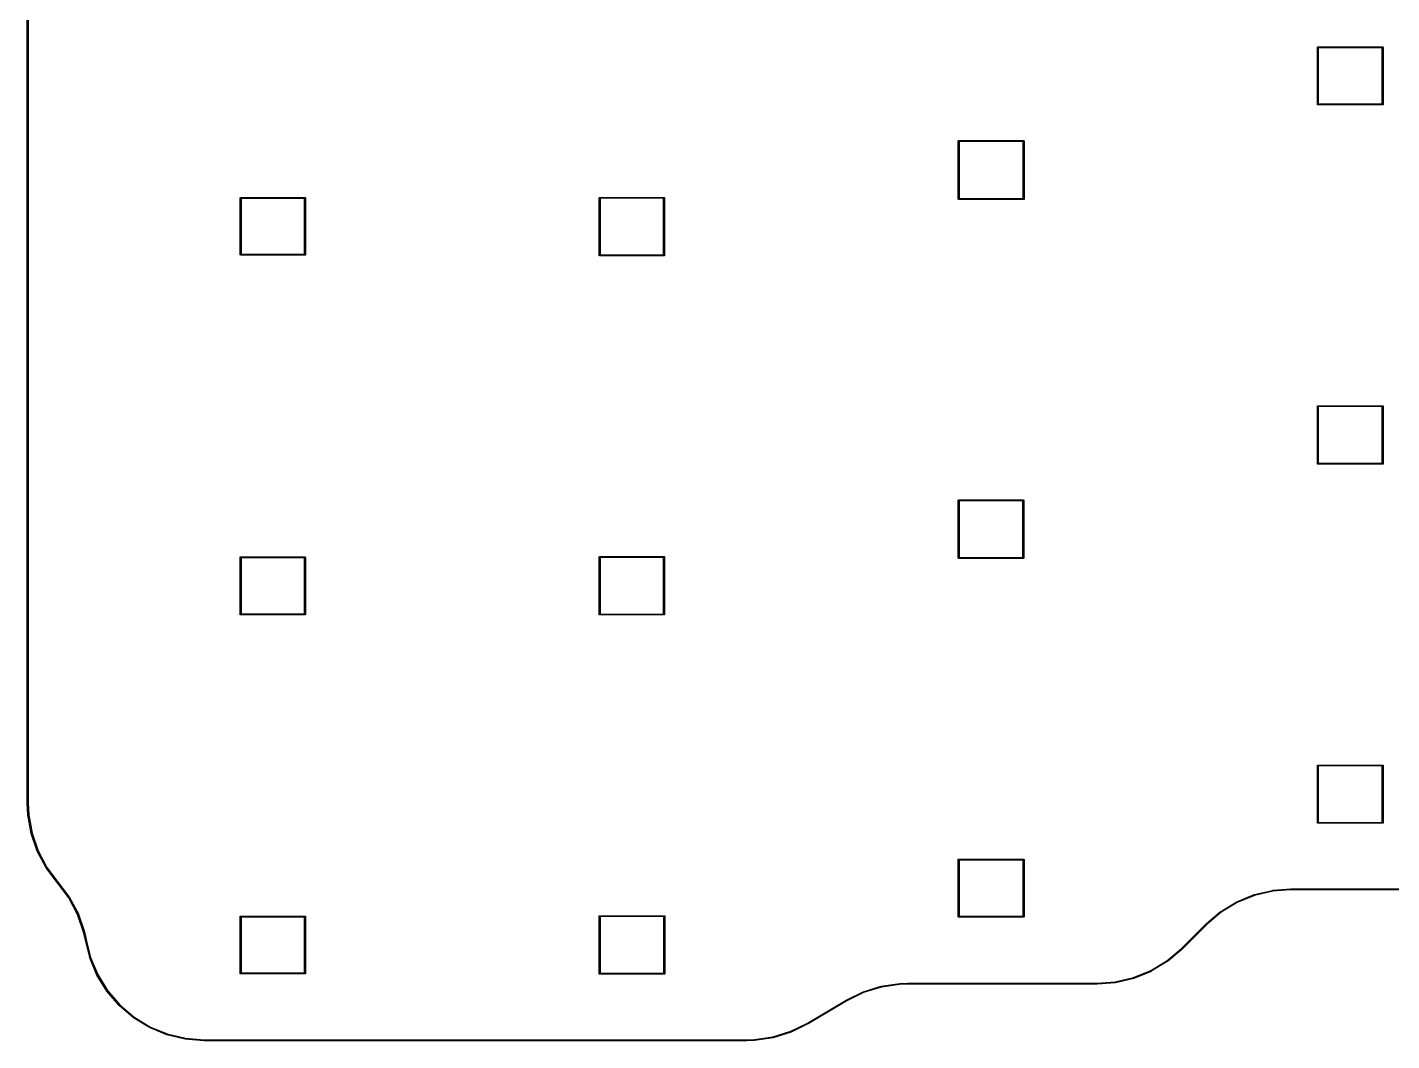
# Model space of a CAD drawing. Extents: x -13 to 127, y -89 to 18.
# Drawn here: x -13 to 59.3, y -86 to -32.3 of the extents above; entities that cross this region are included whole.
import ezdxf

# ---------------------------------------------------------------- set-up
doc = ezdxf.new("R2010")
doc.units = 0
doc.layers.add('BLACK', color=7, linetype='CONTINUOUS')

msp = doc.modelspace()

# ---------------------------------------------------------------- linework, layer by layer
at = {"layer": 'BLACK', "linetype": 'CONTINUOUS'}
for p, q in [((-13.025, -73.4313), (-13.025, 0.19743)), ((-12.975, 0.19523), (-12.975, -73.4294)), ((55.4029, -33.338), (55.4034, -33.3331)), ((55.403, -33.3392), (55.4029, -33.338)), ((55.403, -36.3568), (55.403, -33.3392)), ((55.4034, -33.3331), (55.4048, -33.3284)), ((55.4048, -33.3284), (55.4071, -33.324)), ((55.4071, -33.324), (55.4102, -33.3202)), ((55.4102, -33.3202), (55.414, -33.3171)), ((55.414, -33.3171), (55.4184, -33.3148)), ((55.4184, -33.3148), (55.4231, -33.3134)), ((55.4231, -33.3134), (55.4268, -33.313)), ((55.4268, -33.313), (55.428, -33.3129)), ((55.4268, -33.313), (55.4268, -33.313)), ((55.428, -33.3129), (55.4292, -33.313)), ((55.4292, -33.313), (58.8668, -33.313)), ((55.453, -33.363), (55.453, -36.333)), ((58.843, -33.363), (55.453, -33.363)), ((58.843, -36.333), (58.843, -33.363)), ((58.8668, -33.313), (58.868, -33.3129)), ((58.868, -33.3129), (58.8692, -33.313)), ((58.8692, -33.313), (58.8692, -33.313)), ((58.8692, -33.313), (58.8729, -33.3134)), ((58.8729, -33.3134), (58.8776, -33.3148)), ((58.8776, -33.3148), (58.882, -33.3171)), ((58.882, -33.3171), (58.8858, -33.3202)), ((58.8858, -33.3202), (58.8889, -33.324)), ((58.8889, -33.324), (58.8912, -33.3284)), ((58.8912, -33.3284), (58.8926, -33.3331)), ((58.8926, -33.3331), (58.8931, -33.338)), ((58.8931, -33.338), (58.893, -33.3392)), ((58.893, -33.3392), (58.893, -36.3568)), ((55.4029, -36.358), (55.403, -36.3568)), ((55.4034, -36.3629), (55.4029, -36.358)), ((55.4048, -36.3676), (55.4034, -36.3629)), ((55.4071, -36.372), (55.4048, -36.3676)), ((55.4102, -36.3758), (55.4071, -36.372)), ((55.414, -36.3789), (55.4102, -36.3758)), ((55.4184, -36.3812), (55.414, -36.3789)), ((55.4231, -36.3826), (55.4184, -36.3812)), ((55.428, -36.3831), (55.4231, -36.3826)), ((55.4292, -36.383), (55.428, -36.3831)), ((58.8668, -36.383), (55.4292, -36.383)), ((55.453, -36.333), (58.843, -36.333)), ((58.868, -36.3831), (58.8668, -36.383)), ((58.8729, -36.3826), (58.868, -36.3831)), ((58.8776, -36.3812), (58.8729, -36.3826)), ((58.882, -36.3789), (58.8776, -36.3812)), ((58.8858, -36.3758), (58.882, -36.3789)), ((58.8889, -36.372), (58.8858, -36.3758)), ((58.8912, -36.3676), (58.8889, -36.372)), ((58.8926, -36.3629), (58.8912, -36.3676)), ((58.893, -36.3592), (58.8926, -36.3629)), ((58.893, -36.3568), (58.8931, -36.358)), ((58.8931, -36.358), (58.893, -36.3592)), ((58.893, -36.3592), (58.893, -36.3592)), ((36.3529, -38.308), (36.3534, -38.3031)), ((36.353, -38.3092), (36.3529, -38.308)), ((36.353, -41.3768), (36.353, -38.3092)), ((36.3534, -38.3031), (36.3548, -38.2984)), ((36.3548, -38.2984), (36.3571, -38.294)), ((36.3571, -38.294), (36.3602, -38.2902)), ((36.3602, -38.2902), (36.364, -38.2871)), ((36.364, -38.2871), (36.3684, -38.2848)), ((36.3684, -38.2848), (36.3731, -38.2834)), ((36.3731, -38.2834), (36.3768, -38.283)), ((36.3768, -38.283), (36.378, -38.2829)), ((36.3768, -38.283), (36.3768, -38.283)), ((36.378, -38.2829), (36.3792, -38.283)), ((36.3792, -38.283), (39.8268, -38.283)), ((36.403, -38.333), (36.403, -41.353)), ((39.803, -38.333), (36.403, -38.333)), ((39.803, -41.353), (39.803, -38.333)), ((39.8268, -38.283), (39.828, -38.2829)), ((39.828, -38.2829), (39.8292, -38.283)), ((39.8292, -38.283), (39.8292, -38.283)), ((39.8292, -38.283), (39.8329, -38.2834)), ((39.8329, -38.2834), (39.8376, -38.2848)), ((39.8376, -38.2848), (39.842, -38.2871)), ((39.842, -38.2871), (39.8458, -38.2902)), ((39.8458, -38.2902), (39.8489, -38.294)), ((39.8489, -38.294), (39.8512, -38.2984)), ((39.8512, -38.2984), (39.8526, -38.3031)), ((39.8526, -38.3031), (39.8531, -38.308)), ((39.8531, -38.308), (39.853, -38.3092)), ((39.853, -38.3092), (39.853, -41.3768)), ((-1.72712, -41.328), (-1.72664, -41.3231)), ((-1.727, -41.3292), (-1.72712, -41.328)), ((-1.727, -44.3268), (-1.727, -41.3292)), ((-1.72664, -41.3231), (-1.72521, -41.3184)), ((-1.72521, -41.3184), (-1.72289, -41.314)), ((-1.72289, -41.314), (-1.71976, -41.3102)), ((-1.71976, -41.3102), (-1.71596, -41.3071)), ((-1.71596, -41.3071), (-1.71161, -41.3048)), ((-1.71161, -41.3048), (-1.7069, -41.3034)), ((-1.7069, -41.3034), (-1.70322, -41.303)), ((-1.70322, -41.303), (-1.702, -41.3029)), ((-1.70322, -41.303), (-1.70322, -41.303)), ((-1.702, -41.3029), (-1.70078, -41.303)), ((-1.70078, -41.303), (1.70678, -41.303)), ((-1.677, -41.353), (-1.677, -44.303)), ((1.683, -41.353), (-1.677, -41.353)), ((1.683, -44.303), (1.683, -41.353)), ((1.70678, -41.303), (1.708, -41.3029)), ((1.708, -41.3029), (1.70922, -41.303)), ((1.70922, -41.303), (1.70922, -41.303)), ((1.70922, -41.303), (1.7129, -41.3034)), ((1.7129, -41.3034), (1.71761, -41.3048)), ((1.71761, -41.3048), (1.72196, -41.3071)), ((1.72196, -41.3071), (1.72576, -41.3102)), ((1.72576, -41.3102), (1.72889, -41.314)), ((1.72889, -41.314), (1.73121, -41.3184)), ((1.73121, -41.3184), (1.73264, -41.3231)), ((1.73264, -41.3231), (1.73312, -41.328)), ((1.73312, -41.328), (1.733, -41.3292)), ((1.733, -41.3292), (1.733, -44.3268)), ((17.3129, -41.318), (17.3134, -41.3131)), ((17.313, -41.3192), (17.3129, -41.318)), ((17.313, -44.3668), (17.313, -41.3192)), ((17.3134, -41.3131), (17.3148, -41.3084)), ((17.3148, -41.3084), (17.3171, -41.304)), ((17.3171, -41.304), (17.3202, -41.3002)), ((17.3202, -41.3002), (17.324, -41.2971)), ((17.324, -41.2971), (17.3284, -41.2948)), ((17.3284, -41.2948), (17.3331, -41.2934)), ((17.3331, -41.2934), (17.3368, -41.293)), ((17.3368, -41.293), (17.338, -41.2929)), ((17.3368, -41.293), (17.3368, -41.293)), ((17.338, -41.2929), (17.3392, -41.293)), ((17.3392, -41.293), (20.7468, -41.293)), ((17.363, -41.343), (17.363, -44.343)), ((20.723, -41.343), (17.363, -41.343)), ((20.723, -44.343), (20.723, -41.343)), ((20.7468, -41.293), (20.748, -41.2929)), ((20.748, -41.2929), (20.7492, -41.293)), ((20.7492, -41.293), (20.7492, -41.293)), ((20.7492, -41.293), (20.7529, -41.2934)), ((20.7529, -41.2934), (20.7576, -41.2948)), ((20.7576, -41.2948), (20.762, -41.2971)), ((20.762, -41.2971), (20.7658, -41.3002)), ((20.7658, -41.3002), (20.7689, -41.304)), ((20.7689, -41.304), (20.7712, -41.3084)), ((20.7712, -41.3084), (20.7726, -41.3131)), ((20.7726, -41.3131), (20.7731, -41.318)), ((20.7731, -41.318), (20.773, -41.3192)), ((20.773, -41.3192), (20.773, -44.3668)), ((36.3529, -41.378), (36.353, -41.3768)), ((36.3534, -41.3829), (36.3529, -41.378)), ((36.3548, -41.3876), (36.3534, -41.3829)), ((36.3571, -41.392), (36.3548, -41.3876)), ((36.3602, -41.3958), (36.3571, -41.392)), ((36.364, -41.3989), (36.3602, -41.3958)), ((36.3684, -41.4012), (36.364, -41.3989)), ((36.3731, -41.4026), (36.3684, -41.4012)), ((36.378, -41.4031), (36.3731, -41.4026)), ((36.3792, -41.403), (36.378, -41.4031)), ((39.8268, -41.403), (36.3792, -41.403)), ((36.403, -41.353), (39.803, -41.353)), ((39.828, -41.4031), (39.8268, -41.403)), ((39.8329, -41.4026), (39.828, -41.4031)), ((39.8376, -41.4012), (39.8329, -41.4026)), ((39.842, -41.3989), (39.8376, -41.4012)), ((39.8458, -41.3958), (39.842, -41.3989)), ((39.8489, -41.392), (39.8458, -41.3958)), ((39.8512, -41.3876), (39.8489, -41.392)), ((39.8526, -41.3829), (39.8512, -41.3876)), ((39.853, -41.3792), (39.8526, -41.3829)), ((39.853, -41.3768), (39.8531, -41.378)), ((39.8531, -41.378), (39.853, -41.3792)), ((39.853, -41.3792), (39.853, -41.3792)), ((-1.72712, -44.328), (-1.727, -44.3268)), ((-1.72664, -44.3329), (-1.72712, -44.328)), ((-1.72521, -44.3376), (-1.72664, -44.3329)), ((-1.72289, -44.342), (-1.72521, -44.3376)), ((-1.72203, -44.343), (-1.72289, -44.342)), ((-1.71976, -44.3458), (-1.72203, -44.343)), ((-1.71596, -44.3489), (-1.71976, -44.3458)), ((-1.71161, -44.3512), (-1.71596, -44.3489)), ((-1.7069, -44.3526), (-1.71161, -44.3512)), ((-1.702, -44.3531), (-1.7069, -44.3526)), ((-1.70078, -44.353), (-1.702, -44.3531)), ((1.70678, -44.353), (-1.70078, -44.353)), ((-1.677, -44.303), (1.683, -44.303)), ((1.708, -44.3531), (1.70678, -44.353)), ((1.7129, -44.3526), (1.708, -44.3531)), ((1.71761, -44.3512), (1.7129, -44.3526)), ((1.72196, -44.3489), (1.71761, -44.3512)), ((1.72576, -44.3458), (1.72196, -44.3489)), ((1.72889, -44.342), (1.72576, -44.3458)), ((1.73121, -44.3376), (1.72889, -44.342)), ((1.73264, -44.3329), (1.73121, -44.3376)), ((1.733, -44.3292), (1.73264, -44.3329)), ((1.733, -44.3268), (1.73312, -44.328)), ((1.73312, -44.328), (1.733, -44.3292)), ((1.733, -44.3292), (1.733, -44.3292)), ((17.3129, -44.368), (17.313, -44.3668)), ((17.3134, -44.3729), (17.3129, -44.368)), ((17.3148, -44.3776), (17.3134, -44.3729)), ((17.3171, -44.382), (17.3148, -44.3776)), ((17.3202, -44.3858), (17.3171, -44.382)), ((17.324, -44.3889), (17.3202, -44.3858)), ((17.3284, -44.3912), (17.324, -44.3889)), ((17.3331, -44.3926), (17.3284, -44.3912)), ((17.338, -44.3931), (17.3331, -44.3926)), ((17.3392, -44.393), (17.338, -44.3931)), ((20.7468, -44.393), (17.3392, -44.393)), ((17.363, -44.343), (20.723, -44.343)), ((20.748, -44.3931), (20.7468, -44.393)), ((20.7529, -44.3926), (20.748, -44.3931)), ((20.7576, -44.3912), (20.7529, -44.3926)), ((20.762, -44.3889), (20.7576, -44.3912)), ((20.7658, -44.3858), (20.762, -44.3889)), ((20.7689, -44.382), (20.7658, -44.3858)), ((20.7712, -44.3776), (20.7689, -44.382)), ((20.7726, -44.3729), (20.7712, -44.3776)), ((20.773, -44.3692), (20.7726, -44.3729)), ((20.773, -44.3668), (20.7731, -44.368)), ((20.7731, -44.368), (20.773, -44.3692)), ((20.773, -44.3692), (20.773, -44.3692)), ((55.4029, -52.368), (55.4034, -52.3631)), ((55.403, -52.3692), (55.4029, -52.368)), ((55.403, -55.4168), (55.403, -52.3692)), ((55.4034, -52.3631), (55.4048, -52.3584)), ((55.4048, -52.3584), (55.4071, -52.354)), ((55.4071, -52.354), (55.4102, -52.3502)), ((55.4102, -52.3502), (55.414, -52.3471)), ((55.414, -52.3471), (55.4184, -52.3448)), ((55.4184, -52.3448), (55.4231, -52.3434)), ((55.4231, -52.3434), (55.4268, -52.343)), ((55.4268, -52.343), (55.428, -52.3429)), ((55.4268, -52.343), (55.4268, -52.343)), ((55.428, -52.3429), (55.4292, -52.343)), ((55.4292, -52.343), (58.8668, -52.343)), ((55.453, -52.393), (55.453, -55.393)), ((58.843, -52.393), (55.453, -52.393)), ((58.843, -55.393), (58.843, -52.393)), ((58.8668, -52.343), (58.868, -52.3429)), ((58.868, -52.3429), (58.8692, -52.343)), ((58.8692, -52.343), (58.8692, -52.343)), ((58.8692, -52.343), (58.8729, -52.3434)), ((58.8729, -52.3434), (58.8776, -52.3448)), ((58.8776, -52.3448), (58.882, -52.3471)), ((58.882, -52.3471), (58.8858, -52.3502)), ((58.8858, -52.3502), (58.8889, -52.354)), ((58.8889, -52.354), (58.8912, -52.3584)), ((58.8912, -52.3584), (58.8926, -52.3631)), ((58.8926, -52.3631), (58.8931, -52.368)), ((58.8931, -52.368), (58.893, -52.3692)), ((58.893, -52.3692), (58.893, -55.4168)), ((55.4029, -55.418), (55.403, -55.4168)), ((55.4034, -55.4229), (55.4029, -55.418)), ((55.4048, -55.4276), (55.4034, -55.4229)), ((55.4071, -55.432), (55.4048, -55.4276)), ((55.4102, -55.4358), (55.4071, -55.432)), ((55.414, -55.4389), (55.4102, -55.4358)), ((55.4184, -55.4412), (55.414, -55.4389)), ((55.4231, -55.4426), (55.4184, -55.4412)), ((55.428, -55.4431), (55.4231, -55.4426)), ((55.4292, -55.443), (55.428, -55.4431)), ((58.8668, -55.443), (55.4292, -55.443)), ((55.453, -55.393), (58.843, -55.393)), ((58.868, -55.4431), (58.8668, -55.443)), ((58.8729, -55.4426), (58.868, -55.4431)), ((58.8776, -55.4412), (58.8729, -55.4426)), ((58.882, -55.4389), (58.8776, -55.4412)), ((58.8858, -55.4358), (58.882, -55.4389)), ((58.8889, -55.432), (58.8858, -55.4358)), ((58.8912, -55.4276), (58.8889, -55.432)), ((58.8926, -55.4229), (58.8912, -55.4276)), ((58.893, -55.4192), (58.8926, -55.4229)), ((58.893, -55.4168), (58.8931, -55.418)), ((58.8931, -55.418), (58.893, -55.4192)), ((58.893, -55.4192), (58.893, -55.4192)), ((36.3529, -57.368), (36.3534, -57.3631)), ((36.353, -57.3692), (36.3529, -57.368)), ((36.353, -60.4168), (36.353, -57.3692)), ((36.3534, -57.3631), (36.3548, -57.3584)), ((36.3548, -57.3584), (36.3571, -57.354)), ((36.3571, -57.354), (36.3602, -57.3502)), ((36.3602, -57.3502), (36.364, -57.3471)), ((36.364, -57.3471), (36.3684, -57.3448)), ((36.3684, -57.3448), (36.3731, -57.3434)), ((36.3731, -57.3434), (36.3768, -57.343)), ((36.3768, -57.343), (36.378, -57.3429)), ((36.3768, -57.343), (36.3768, -57.343)), ((36.378, -57.3429), (36.3792, -57.343)), ((36.3792, -57.343), (39.8068, -57.343)), ((36.403, -57.393), (36.403, -60.393)), ((39.783, -57.393), (36.403, -57.393)), ((39.783, -60.393), (39.783, -57.393)), ((39.8068, -57.343), (39.808, -57.3429)), ((39.808, -57.3429), (39.8092, -57.343)), ((39.8092, -57.343), (39.8092, -57.343)), ((39.8092, -57.343), (39.8129, -57.3434)), ((39.8129, -57.3434), (39.8176, -57.3448)), ((39.8176, -57.3448), (39.822, -57.3471)), ((39.822, -57.3471), (39.8258, -57.3502)), ((39.8258, -57.3502), (39.8289, -57.354)), ((39.8289, -57.354), (39.8312, -57.3584)), ((39.8312, -57.3584), (39.8326, -57.3631)), ((39.8326, -57.3631), (39.8331, -57.368)), ((39.8331, -57.368), (39.833, -57.3692)), ((39.833, -57.3692), (39.833, -60.4168)), ((-1.73712, -60.388), (-1.73664, -60.3831)), ((-1.737, -60.3892), (-1.73712, -60.388)), ((-1.737, -63.4068), (-1.737, -60.3892)), ((-1.73664, -60.3831), (-1.73521, -60.3784)), ((-1.73521, -60.3784), (-1.73289, -60.374)), ((-1.73289, -60.374), (-1.72976, -60.3702)), ((-1.72976, -60.3702), (-1.72596, -60.3671)), ((-1.72596, -60.3671), (-1.72161, -60.3648)), ((-1.72161, -60.3648), (-1.7169, -60.3634)), ((-1.7169, -60.3634), (-1.71322, -60.363)), ((-1.71322, -60.363), (-1.712, -60.3629)), ((-1.71322, -60.363), (-1.71322, -60.363)), ((-1.712, -60.3629), (-1.71078, -60.363)), ((-1.71078, -60.363), (1.69678, -60.363)), ((-1.687, -60.413), (-1.687, -63.383)), ((1.673, -60.413), (-1.687, -60.413)), ((1.673, -63.383), (1.673, -60.413)), ((1.69678, -60.363), (1.698, -60.3629)), ((1.698, -60.3629), (1.69922, -60.363)), ((1.69922, -60.363), (1.69922, -60.363)), ((1.69922, -60.363), (1.7029, -60.3634)), ((1.7029, -60.3634), (1.70761, -60.3648)), ((1.70761, -60.3648), (1.71196, -60.3671)), ((1.71196, -60.3671), (1.71576, -60.3702)), ((1.71576, -60.3702), (1.71889, -60.374)), ((1.71889, -60.374), (1.72121, -60.3784)), ((1.72121, -60.3784), (1.72264, -60.3831)), ((1.72264, -60.3831), (1.72312, -60.388)), ((1.72312, -60.388), (1.723, -60.3892)), ((1.723, -60.3892), (1.723, -63.4068)), ((17.3129, -60.368), (17.3134, -60.3631)), ((17.313, -60.3692), (17.3129, -60.368)), ((17.313, -63.4168), (17.313, -60.3692)), ((17.3134, -60.3631), (17.3148, -60.3584)), ((17.3148, -60.3584), (17.3171, -60.354)), ((17.3171, -60.354), (17.3202, -60.3502)), ((17.3202, -60.3502), (17.324, -60.3471)), ((17.324, -60.3471), (17.3284, -60.3448)), ((17.3284, -60.3448), (17.3331, -60.3434)), ((17.3331, -60.3434), (17.3368, -60.343)), ((17.3368, -60.343), (17.338, -60.3429)), ((17.3368, -60.343), (17.3368, -60.343)), ((17.338, -60.3429), (17.3392, -60.343)), ((17.3392, -60.343), (20.7468, -60.343)), ((17.363, -60.393), (17.363, -63.393)), ((20.723, -60.393), (17.363, -60.393)), ((20.723, -63.393), (20.723, -60.393)), ((20.7468, -60.343), (20.748, -60.3429)), ((20.748, -60.3429), (20.7492, -60.343)), ((20.7492, -60.343), (20.7492, -60.343)), ((20.7492, -60.343), (20.7529, -60.3434)), ((20.7529, -60.3434), (20.7576, -60.3448)), ((20.7576, -60.3448), (20.762, -60.3471)), ((20.762, -60.3471), (20.7658, -60.3502)), ((20.7658, -60.3502), (20.7689, -60.354)), ((20.7689, -60.354), (20.7712, -60.3584)), ((20.7712, -60.3584), (20.7726, -60.3631)), ((20.7726, -60.3631), (20.7731, -60.368)), ((20.7731, -60.368), (20.773, -60.3692)), ((20.773, -60.3692), (20.773, -63.4168)), ((36.3529, -60.418), (36.353, -60.4168)), ((36.3534, -60.4229), (36.3529, -60.418)), ((36.3548, -60.4276), (36.3534, -60.4229)), ((36.3571, -60.432), (36.3548, -60.4276)), ((36.3602, -60.4358), (36.3571, -60.432)), ((36.364, -60.4389), (36.3602, -60.4358)), ((36.3684, -60.4412), (36.364, -60.4389)), ((36.3731, -60.4426), (36.3684, -60.4412)), ((36.378, -60.4431), (36.3731, -60.4426)), ((36.3792, -60.443), (36.378, -60.4431)), ((39.8068, -60.443), (36.3792, -60.443)), ((36.403, -60.393), (39.783, -60.393)), ((39.808, -60.4431), (39.8068, -60.443)), ((39.8129, -60.4426), (39.808, -60.4431)), ((39.8176, -60.4412), (39.8129, -60.4426)), ((39.822, -60.4389), (39.8176, -60.4412)), ((39.8258, -60.4358), (39.822, -60.4389)), ((39.8289, -60.432), (39.8258, -60.4358)), ((39.8312, -60.4276), (39.8289, -60.432)), ((39.8326, -60.4229), (39.8312, -60.4276)), ((39.833, -60.4192), (39.8326, -60.4229)), ((39.833, -60.4168), (39.8331, -60.418)), ((39.8331, -60.418), (39.833, -60.4192)), ((39.833, -60.4192), (39.833, -60.4192)), ((-1.73712, -63.408), (-1.737, -63.4068)), ((-1.73664, -63.4129), (-1.73712, -63.408)), ((-1.73521, -63.4176), (-1.73664, -63.4129)), ((-1.73289, -63.422), (-1.73521, -63.4176)), ((-1.72976, -63.4258), (-1.73289, -63.422)), ((-1.72596, -63.4289), (-1.72976, -63.4258)), ((-1.72161, -63.4312), (-1.72596, -63.4289)), ((-1.7169, -63.4326), (-1.72161, -63.4312)), ((-1.712, -63.4331), (-1.7169, -63.4326)), ((-1.71078, -63.433), (-1.712, -63.4331)), ((1.69678, -63.433), (-1.71078, -63.433)), ((-1.687, -63.383), (1.673, -63.383)), ((1.698, -63.4331), (1.69678, -63.433)), ((1.7029, -63.4326), (1.698, -63.4331)), ((1.70761, -63.4312), (1.7029, -63.4326)), ((1.71196, -63.4289), (1.70761, -63.4312)), ((1.71576, -63.4258), (1.71196, -63.4289)), ((1.71889, -63.422), (1.71576, -63.4258)), ((1.72121, -63.4176), (1.71889, -63.422)), ((1.72264, -63.4129), (1.72121, -63.4176)), ((1.723, -63.4092), (1.72264, -63.4129)), ((1.723, -63.4068), (1.72312, -63.408)), ((1.72312, -63.408), (1.723, -63.4092)), ((1.723, -63.4092), (1.723, -63.4092)), ((17.3129, -63.418), (17.313, -63.4168)), ((17.3134, -63.4229), (17.3129, -63.418)), ((17.3148, -63.4276), (17.3134, -63.4229)), ((17.3171, -63.432), (17.3148, -63.4276)), ((17.3189, -63.4342), (17.3171, -63.432)), ((17.3202, -63.4358), (17.3189, -63.4342)), ((17.324, -63.4389), (17.3202, -63.4358)), ((17.3284, -63.4412), (17.324, -63.4389)), ((17.3331, -63.4426), (17.3284, -63.4412)), ((17.338, -63.4431), (17.3331, -63.4426)), ((17.3392, -63.443), (17.338, -63.4431)), ((20.7468, -63.443), (17.3392, -63.443)), ((17.363, -63.393), (20.723, -63.393)), ((20.748, -63.4431), (20.7468, -63.443)), ((20.7529, -63.4426), (20.748, -63.4431)), ((20.7576, -63.4412), (20.7529, -63.4426)), ((20.762, -63.4389), (20.7576, -63.4412)), ((20.7658, -63.4358), (20.762, -63.4389)), ((20.7689, -63.432), (20.7658, -63.4358)), ((20.7712, -63.4276), (20.7689, -63.432)), ((20.7726, -63.4229), (20.7712, -63.4276)), ((20.773, -63.4192), (20.7726, -63.4229)), ((20.773, -63.4168), (20.7731, -63.418)), ((20.7731, -63.418), (20.773, -63.4192)), ((20.773, -63.4192), (20.773, -63.4192)), ((55.4029, -71.428), (55.4034, -71.4231)), ((55.403, -71.4292), (55.4029, -71.428)), ((55.403, -74.4668), (55.403, -71.4292)), ((55.4034, -71.4231), (55.4048, -71.4184)), ((55.4048, -71.4184), (55.4071, -71.414)), ((55.4071, -71.414), (55.4102, -71.4102)), ((55.4102, -71.4102), (55.414, -71.4071)), ((55.414, -71.4071), (55.4184, -71.4048)), ((55.4184, -71.4048), (55.4231, -71.4034)), ((55.4231, -71.4034), (55.4268, -71.403)), ((55.4268, -71.403), (55.428, -71.4029)), ((55.4268, -71.403), (55.4268, -71.403)), ((55.428, -71.4029), (55.4292, -71.403)), ((55.4292, -71.403), (58.8668, -71.403)), ((55.453, -71.453), (55.453, -74.443)), ((58.843, -71.453), (55.453, -71.453)), ((58.843, -74.443), (58.843, -71.453)), ((58.8668, -71.403), (58.868, -71.4029)), ((58.868, -71.4029), (58.8692, -71.403)), ((58.8692, -71.403), (58.8692, -71.403)), ((58.8692, -71.403), (58.8729, -71.4034)), ((58.8729, -71.4034), (58.8776, -71.4048)), ((58.8776, -71.4048), (58.882, -71.4071)), ((58.882, -71.4071), (58.8858, -71.4102)), ((58.8858, -71.4102), (58.8889, -71.414)), ((58.8889, -71.414), (58.8912, -71.4184)), ((58.8912, -71.4184), (58.8926, -71.4231)), ((58.8926, -71.4231), (58.8931, -71.428)), ((58.8931, -71.428), (58.893, -71.4292)), ((58.893, -71.4292), (58.893, -74.4668)), ((-13.0249, -73.4318), (-13.025, -73.4313)), ((-12.9955, -74.0426), (-13.0249, -73.4318)), ((-12.975, -73.4294), (-12.9456, -74.0386)), ((-12.9953, -74.0442), (-12.9955, -74.0426)), ((-12.9951, -74.0458), (-12.9953, -74.0442)), ((-12.8217, -75.027), (-12.9951, -74.0458)), ((-12.9456, -74.0386), (-12.7728, -75.0163)), ((55.4029, -74.468), (55.403, -74.4668)), ((55.4034, -74.4729), (55.4029, -74.468)), ((55.4048, -74.4776), (55.4034, -74.4729)), ((55.4071, -74.482), (55.4048, -74.4776)), ((55.4102, -74.4858), (55.4071, -74.482)), ((55.414, -74.4889), (55.4102, -74.4858)), ((55.4184, -74.4912), (55.414, -74.4889)), ((55.4231, -74.4926), (55.4184, -74.4912)), ((55.428, -74.4931), (55.4231, -74.4926)), ((55.4292, -74.493), (55.428, -74.4931)), ((58.8668, -74.493), (55.4292, -74.493)), ((55.453, -74.443), (58.843, -74.443)), ((58.868, -74.4931), (58.8668, -74.493)), ((58.8729, -74.4926), (58.868, -74.4931)), ((58.8776, -74.4912), (58.8729, -74.4926)), ((58.882, -74.4889), (58.8776, -74.4912)), ((58.8858, -74.4858), (58.882, -74.4889)), ((58.8889, -74.482), (58.8858, -74.4858)), ((58.8912, -74.4776), (58.8889, -74.482)), ((58.8926, -74.4729), (58.8912, -74.4776)), ((58.893, -74.4692), (58.8926, -74.4729)), ((58.893, -74.4668), (58.8931, -74.468)), ((58.8931, -74.468), (58.893, -74.4692)), ((58.893, -74.4692), (58.893, -74.4692)), ((-12.8207, -75.0308), (-12.8217, -75.027)), ((-12.4959, -75.9728), (-12.8207, -75.0308)), ((-12.7728, -75.0163), (-12.4492, -75.9546)), ((-12.4943, -75.9764), (-12.4959, -75.9728)), ((-12.0261, -76.856), (-12.4943, -75.9764)), ((-12.4492, -75.9546), (-11.9829, -76.8307)), ((36.3529, -76.418), (36.3534, -76.4131)), ((36.353, -76.4192), (36.3529, -76.418)), ((36.353, -79.4468), (36.353, -76.4192)), ((36.3534, -76.4131), (36.3548, -76.4084)), ((36.3548, -76.4084), (36.3571, -76.404)), ((36.3571, -76.404), (36.3602, -76.4002)), ((36.3602, -76.4002), (36.364, -76.3971)), ((36.364, -76.3971), (36.3684, -76.3948)), ((36.3684, -76.3948), (36.3731, -76.3934)), ((36.3731, -76.3934), (36.3768, -76.393)), ((36.3768, -76.393), (36.378, -76.3929)), ((36.3768, -76.393), (36.3768, -76.393)), ((36.378, -76.3929), (36.3792, -76.393)), ((36.3792, -76.393), (39.8168, -76.393)), ((36.403, -76.443), (36.403, -79.423)), ((39.793, -76.443), (36.403, -76.443)), ((39.793, -79.423), (39.793, -76.443)), ((39.8168, -76.393), (39.818, -76.3929)), ((39.818, -76.3929), (39.8192, -76.393)), ((39.8192, -76.393), (39.8192, -76.393)), ((39.8192, -76.393), (39.8229, -76.3934)), ((39.8229, -76.3934), (39.8276, -76.3948)), ((39.8276, -76.3948), (39.832, -76.3971)), ((39.832, -76.3971), (39.8358, -76.4002)), ((39.8358, -76.4002), (39.8389, -76.404)), ((39.8389, -76.404), (39.8412, -76.4084)), ((39.8412, -76.4084), (39.8426, -76.4131)), ((39.8426, -76.4131), (39.8431, -76.418)), ((39.8431, -76.418), (39.843, -76.4192)), ((39.843, -76.4192), (39.843, -79.4468)), ((-12.024, -76.8593), (-12.0261, -76.856)), ((-11.424, -77.6548), (-12.024, -76.8593)), ((-11.9829, -76.8307), (-11.3841, -77.6247)), ((-10.8252, -78.4488), (-11.424, -77.6548)), ((-11.424, -77.6548), (-11.424, -77.6548)), ((-11.3841, -77.6247), (-11.3841, -77.6247)), ((-11.3841, -77.6247), (-10.7841, -78.4202)), ((52.0578, -78.2768), (53.0278, -78.049)), ((53.0374, -78.0981), (52.0711, -78.325)), ((53.0278, -78.049), (53.0297, -78.0487)), ((53.0297, -78.0487), (53.0316, -78.0484)), ((53.0316, -78.0484), (53.9936, -77.9751)), ((53.9966, -78.025), (53.0374, -78.0981)), ((53.9936, -77.9751), (53.9945, -77.975)), ((53.9945, -77.975), (59.7998, -77.975)), ((59.7976, -78.025), (53.9966, -78.025)), ((-10.3589, -79.3249), (-10.8252, -78.4488)), ((-10.7841, -78.4202), (-10.782, -78.4235)), ((-10.782, -78.4235), (-10.3138, -79.3031)), ((50.2759, -79.1729), (51.1281, -78.6565)), ((51.1523, -78.7002), (50.3035, -79.2146)), ((51.1281, -78.6565), (51.1316, -78.6547)), ((51.1316, -78.6547), (52.054, -78.278)), ((52.0711, -78.325), (51.1523, -78.7002)), ((52.054, -78.278), (52.0578, -78.2768)), ((-10.0352, -80.2636), (-10.3589, -79.3249)), ((-10.3138, -79.3031), (-10.3138, -79.3031)), ((-10.3138, -79.3031), (-10.3122, -79.3067)), ((-10.3122, -79.3067), (-9.98741, -80.2487)), ((-1.73712, -79.438), (-1.73664, -79.4331)), ((-1.737, -79.4392), (-1.73712, -79.438)), ((-1.737, -82.4568), (-1.737, -79.4392)), ((-1.73664, -79.4331), (-1.73521, -79.4284)), ((-1.73521, -79.4284), (-1.73289, -79.424)), ((-1.73289, -79.424), (-1.72976, -79.4202)), ((-1.72976, -79.4202), (-1.72596, -79.4171)), ((-1.72596, -79.4171), (-1.72161, -79.4148)), ((-1.72161, -79.4148), (-1.7169, -79.4134)), ((-1.7169, -79.4134), (-1.71322, -79.413)), ((-1.71322, -79.413), (-1.712, -79.4129)), ((-1.71322, -79.413), (-1.71322, -79.413)), ((-1.712, -79.4129), (-1.71078, -79.413)), ((-1.71078, -79.413), (1.70678, -79.413)), ((-1.687, -79.463), (-1.687, -82.433)), ((1.683, -79.463), (-1.687, -79.463)), ((1.683, -82.433), (1.683, -79.463)), ((1.70678, -79.413), (1.708, -79.4129)), ((1.708, -79.4129), (1.70922, -79.413)), ((1.70922, -79.413), (1.70922, -79.413)), ((1.70922, -79.413), (1.7129, -79.4134)), ((1.7129, -79.4134), (1.71761, -79.4148)), ((1.71761, -79.4148), (1.72196, -79.4171)), ((1.72196, -79.4171), (1.72576, -79.4202)), ((1.72576, -79.4202), (1.72889, -79.424)), ((1.72889, -79.424), (1.73121, -79.4284)), ((1.73121, -79.4284), (1.73264, -79.4331)), ((1.73264, -79.4331), (1.73312, -79.438)), ((1.73312, -79.438), (1.733, -79.4392)), ((1.733, -79.4392), (1.733, -82.4568)), ((17.3029, -79.418), (17.3034, -79.4131)), ((17.303, -79.4192), (17.3029, -79.418)), ((17.303, -82.4668), (17.303, -79.4192)), ((17.3034, -79.4131), (17.3048, -79.4084)), ((17.3048, -79.4084), (17.3071, -79.404)), ((17.3071, -79.404), (17.3102, -79.4002)), ((17.3102, -79.4002), (17.314, -79.3971)), ((17.314, -79.3971), (17.3184, -79.3948)), ((17.3184, -79.3948), (17.3231, -79.3934)), ((17.3231, -79.3934), (17.3268, -79.393)), ((17.3268, -79.393), (17.328, -79.3929)), ((17.3268, -79.393), (17.3268, -79.393)), ((17.328, -79.3929), (17.3292, -79.393)), ((17.3292, -79.393), (20.7668, -79.393)), ((17.353, -79.443), (17.353, -82.443)), ((20.743, -79.443), (17.353, -79.443)), ((20.743, -82.443), (20.743, -79.443)), ((20.7668, -79.393), (20.768, -79.3929)), ((20.768, -79.3929), (20.7692, -79.393)), ((20.7692, -79.393), (20.7692, -79.393)), ((20.7692, -79.393), (20.7729, -79.3934)), ((20.7729, -79.3934), (20.7776, -79.3948)), ((20.7776, -79.3948), (20.782, -79.3971)), ((20.782, -79.3971), (20.7858, -79.4002)), ((20.7858, -79.4002), (20.7889, -79.404)), ((20.7889, -79.404), (20.7912, -79.4084)), ((20.7912, -79.4084), (20.7926, -79.4131)), ((20.7926, -79.4131), (20.7931, -79.418)), ((20.7931, -79.418), (20.793, -79.4192)), ((20.793, -79.4192), (20.793, -82.4668)), ((36.3529, -79.448), (36.353, -79.4468)), ((36.3534, -79.4529), (36.3529, -79.448)), ((36.3548, -79.4576), (36.3534, -79.4529)), ((36.3571, -79.462), (36.3548, -79.4576)), ((36.3577, -79.4626), (36.3571, -79.462)), ((36.3602, -79.4658), (36.3577, -79.4626)), ((36.364, -79.4689), (36.3602, -79.4658)), ((36.3684, -79.4712), (36.364, -79.4689)), ((36.3731, -79.4726), (36.3684, -79.4712)), ((36.378, -79.4731), (36.3731, -79.4726)), ((36.3792, -79.473), (36.378, -79.4731)), ((39.8168, -79.473), (36.3792, -79.473)), ((36.403, -79.423), (39.793, -79.423)), ((39.818, -79.4731), (39.8168, -79.473)), ((39.8229, -79.4726), (39.818, -79.4731)), ((39.8276, -79.4712), (39.8229, -79.4726)), ((39.832, -79.4689), (39.8276, -79.4712)), ((39.8358, -79.4658), (39.832, -79.4689)), ((39.8389, -79.462), (39.8358, -79.4658)), ((39.8412, -79.4576), (39.8389, -79.462)), ((39.8426, -79.4529), (39.8412, -79.4576)), ((39.843, -79.4492), (39.8426, -79.4529)), ((39.843, -79.4468), (39.8431, -79.448)), ((39.8431, -79.448), (39.843, -79.4492)), ((39.843, -79.4492), (39.843, -79.4492)), ((49.512, -79.8184), (50.2727, -79.1751)), ((50.3035, -79.2146), (49.5448, -79.856)), ((50.2727, -79.1751), (50.274, -79.1742)), ((50.274, -79.1742), (50.2759, -79.1729)), ((-9.92848, -80.755), (-10.0352, -80.2636)), ((-9.98741, -80.2487), (-9.98704, -80.2501)), ((-9.98704, -80.2501), (-9.98661, -80.2516)), ((-9.98661, -80.2516), (-9.8797, -80.744)), ((48.173, -81.144), (49.5112, -79.819)), ((49.5448, -79.856), (48.2066, -81.181)), ((49.5112, -79.819), (49.512, -79.8184)), ((-9.92837, -80.7554), (-9.92848, -80.755)), ((-9.92831, -80.7558), (-9.92837, -80.7554)), ((-9.71347, -81.6183), (-9.92831, -80.7558)), ((-9.8797, -80.744), (-9.6654, -81.6044)), ((-9.71287, -81.6201), (-9.71347, -81.6183)), ((-9.7123, -81.6218), (-9.71287, -81.6201)), ((-9.33099, -82.5424), (-9.7123, -81.6218)), ((-9.6654, -81.6044), (-9.28555, -82.5215)), ((47.4143, -81.7854), (48.173, -81.144)), ((48.2059, -81.1816), (47.4451, -81.8249)), ((48.2066, -81.181), (48.2059, -81.1816)), ((-1.73712, -82.458), (-1.737, -82.4568)), ((-1.73664, -82.4629), (-1.73712, -82.458)), ((-1.73521, -82.4676), (-1.73664, -82.4629)), ((-1.73289, -82.472), (-1.73521, -82.4676)), ((-1.73036, -82.475), (-1.73289, -82.472)), ((-1.72976, -82.4758), (-1.73036, -82.475)), ((-1.72596, -82.4789), (-1.72976, -82.4758)), ((-1.72161, -82.4812), (-1.72596, -82.4789)), ((-1.7169, -82.4826), (-1.72161, -82.4812)), ((-1.712, -82.4831), (-1.7169, -82.4826)), ((-1.71078, -82.483), (-1.712, -82.4831)), ((1.70678, -82.483), (-1.71078, -82.483)), ((-1.687, -82.433), (1.683, -82.433)), ((1.708, -82.4831), (1.70678, -82.483)), ((1.7129, -82.4826), (1.708, -82.4831)), ((1.71761, -82.4812), (1.7129, -82.4826)), ((1.72196, -82.4789), (1.71761, -82.4812)), ((1.72576, -82.4758), (1.72196, -82.4789)), ((1.72889, -82.472), (1.72576, -82.4758)), ((1.73121, -82.4676), (1.72889, -82.472)), ((1.73264, -82.4629), (1.73121, -82.4676)), ((1.733, -82.4592), (1.73264, -82.4629)), ((1.733, -82.4568), (1.73312, -82.458)), ((1.73312, -82.458), (1.733, -82.4592)), ((1.733, -82.4592), (1.733, -82.4592)), ((17.3029, -82.468), (17.303, -82.4668)), ((17.3034, -82.4729), (17.3029, -82.468)), ((17.3048, -82.4776), (17.3034, -82.4729)), ((17.3071, -82.482), (17.3048, -82.4776)), ((17.3091, -82.4844), (17.3071, -82.482)), ((17.3102, -82.4858), (17.3091, -82.4844)), ((17.314, -82.4889), (17.3102, -82.4858)), ((17.3184, -82.4912), (17.314, -82.4889)), ((17.3231, -82.4926), (17.3184, -82.4912)), ((17.328, -82.4931), (17.3231, -82.4926)), ((17.3292, -82.493), (17.328, -82.4931)), ((20.7668, -82.493), (17.3292, -82.493)), ((17.353, -82.443), (20.743, -82.443)), ((20.768, -82.4931), (20.7668, -82.493)), ((20.7729, -82.4926), (20.768, -82.4931)), ((20.7776, -82.4912), (20.7729, -82.4926)), ((20.782, -82.4889), (20.7776, -82.4912)), ((20.7858, -82.4858), (20.782, -82.4889)), ((20.7889, -82.482), (20.7858, -82.4858)), ((20.7912, -82.4776), (20.7889, -82.482)), ((20.7926, -82.4729), (20.7912, -82.4776)), ((20.793, -82.4692), (20.7926, -82.4729)), ((20.793, -82.4668), (20.7931, -82.468)), ((20.7931, -82.468), (20.793, -82.4692)), ((20.793, -82.4692), (20.793, -82.4692)), ((45.6467, -82.675), (46.5655, -82.2998)), ((46.5862, -82.3453), (45.6638, -82.722)), ((46.5655, -82.2998), (47.4143, -81.7854)), ((46.5897, -82.3435), (46.5862, -82.3453)), ((47.4419, -81.8271), (46.5897, -82.3435)), ((47.4451, -81.8249), (47.4419, -81.8271)), ((-9.32921, -82.5459), (-9.33099, -82.5424)), ((-9.3292, -82.5459), (-9.32921, -82.5459)), ((-8.80857, -83.3955), (-9.3292, -82.5459)), ((-9.28555, -82.5215), (-8.76697, -83.3677)), ((31.3112, -83.4267), (32.263, -83.1318)), ((32.2759, -83.1801), (31.3278, -83.4738)), ((32.263, -83.1318), (32.2668, -83.1309)), ((32.2668, -83.1309), (33.253, -82.9886)), ((33.2588, -83.0383), (32.2759, -83.1801)), ((33.253, -82.9886), (33.2544, -82.9885)), ((33.2544, -82.9885), (33.2558, -82.9883)), ((33.2558, -82.9883), (33.6662, -82.975)), ((33.6682, -83.025), (33.2588, -83.0383)), ((33.6662, -82.975), (33.6666, -82.975)), ((33.6666, -82.975), (43.7212, -82.975)), ((43.7234, -83.025), (33.6682, -83.025)), ((43.7212, -82.975), (44.6805, -82.9019)), ((43.7243, -83.0249), (43.7234, -83.025)), ((44.6862, -82.9516), (43.7243, -83.0249)), ((44.6805, -82.9019), (45.6467, -82.675)), ((44.6881, -82.9513), (44.6862, -82.9516)), ((44.69, -82.951), (44.6881, -82.9513)), ((45.66, -82.7232), (44.69, -82.951)), ((45.6638, -82.722), (45.66, -82.7232)), ((-8.80627, -83.3987), (-8.80857, -83.3955)), ((-8.80626, -83.3987), (-8.80627, -83.3987)), ((-8.15914, -84.1564), (-8.80626, -83.3987)), ((-8.76697, -83.3677), (-8.1224, -84.1224)), ((28.3612, -85.0873), (30.4129, -83.8685)), ((30.4365, -83.9127), (28.3849, -85.1315)), ((30.4129, -83.8685), (30.4137, -83.8682)), ((30.4137, -83.8682), (31.3075, -83.4281)), ((31.3278, -83.4738), (30.4365, -83.9127)), ((31.3075, -83.4281), (31.3112, -83.4267)), ((-8.15636, -84.1591), (-8.15914, -84.1564)), ((-7.39867, -84.8063), (-8.15636, -84.1591)), ((-8.1224, -84.1224), (-7.3677, -84.767)), ((-7.3955, -84.8086), (-7.39867, -84.8063)), ((-6.54591, -85.3292), (-7.3955, -84.8086)), ((-7.3677, -84.767), (-6.52145, -85.2855)), ((-6.5459, -85.3292), (-6.54591, -85.3292)), ((-6.54241, -85.331), (-6.5459, -85.3292)), ((-5.62183, -85.7123), (-6.54241, -85.331)), ((-6.52145, -85.2855), (-5.60451, -85.6654)), ((27.4699, -85.5262), (28.3612, -85.0873)), ((28.3841, -85.1318), (27.4903, -85.5719)), ((28.3849, -85.1315), (28.3841, -85.1318)), ((-5.61809, -85.7135), (-5.62183, -85.7123)), ((-4.6492, -85.9461), (-5.61809, -85.7135)), ((-5.60451, -85.6654), (-4.63944, -85.8971)), ((-4.64532, -85.9467), (-4.6492, -85.9461)), ((-3.65219, -86.0249), (-4.64532, -85.9467)), ((-4.64532, -85.9467), (-4.64532, -85.9467)), ((-4.63944, -85.8971), (-3.649, -85.975)), ((-3.65122, -86.025), (-3.65219, -86.0249)), ((25.1312, -86.025), (-3.65122, -86.025)), ((-3.649, -85.975), (25.1296, -85.975)), ((25.1296, -85.975), (25.539, -85.9617)), ((25.1316, -86.025), (25.1312, -86.025)), ((25.542, -86.0117), (25.1316, -86.025)), ((25.539, -85.9617), (26.5219, -85.8199)), ((25.5434, -86.0115), (25.542, -86.0117)), ((25.5448, -86.0114), (25.5434, -86.0115)), ((26.531, -85.8691), (25.5448, -86.0114)), ((26.5219, -85.8199), (27.4699, -85.5262)), ((26.5348, -85.8682), (26.531, -85.8691)), ((27.4866, -85.5733), (26.5348, -85.8682)), ((27.4903, -85.5719), (27.4866, -85.5733))]:
    msp.add_line(p, q, dxfattribs=at)

doc.saveas('drawing.dxf')
